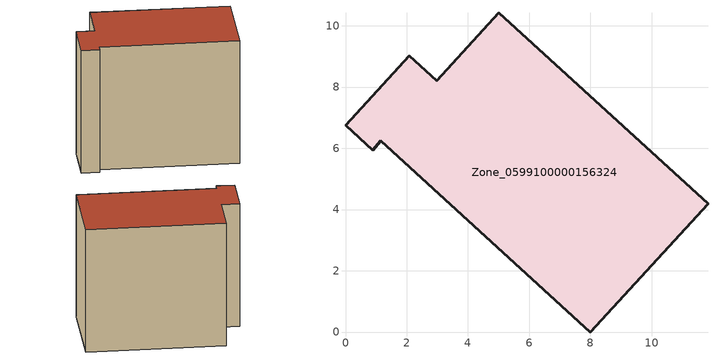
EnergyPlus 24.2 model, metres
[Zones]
Zone_0599100000156324
 floor ground (C_G): 0,6.75 2.09,9.03 2.98,8.21 5.01,10.42 11.84,4.19 7.99,0 1.16,6.24 0.89,5.94 z0
 wall outside (C_F): 5.01,10.42 2.98,8.21 2.09,9.03 0,6.75 0.89,5.94 1.16,6.24 7.99,0 11.84,4.19 5.01,10.42 z0:8.73
 roof outside (C_R): 0,6.75 0.89,5.94 1.16,6.24 7.99,0 11.84,4.19 5.01,10.42 2.98,8.21 2.09,9.03 z8.73
[BUILDING]
Pand.0599100000156324: North Axis=0; Terrain=City; Loads Convergence Tolerance Value=0.04; Temperature Convergence Tolerance Value=0.4; Solar Distribution=FullExterior; Maximum Number of Warmup Days=25; Minimum Number of Warmup Days=1
[Site:Location]
Rotterdam.The.Hague.AP_ZH_NLD Design_Conditions: Latitude=51.96; Longitude=4.45; Time Zone=1; Elevation=-4.5
[SITE:GROUNDTEMPERATURE:BUILDINGSURFACE]
18, 18, 18, 18, 18, 18, 18, 18, 18, 18, 18, 18
[MATERIAL] Thermal Absorptance=0.9; Solar Absorptance=0.7; Visible Absorptance=0.7
Name | Roughness | Thickness | Conductivity | Density | Specific Heat
G.TI.1975-1991 | MediumSmooth | 0.15 | 0.288461 | 540 | 1210
F.TI.1975-1991 | Rough | 0.3 | 0.230769 | 1920 | 840
R.TI.1975-1991 | MediumRough | 0.2 | 0.153846 | 1500 | 1000
[CONSTRUCTION]
C_G: G.TI.1975-1991
C_F: F.TI.1975-1991
C_R: R.TI.1975-1991
[ZONE]
Zone_0599100000156324: Type=1; Multiplier=1; Ceiling Height=Autocalculate; Volume=Autocalculate; Floor Area=autocalculate; Part of Total Floor Area=Yes
[ZONEINFILTRATION:DESIGNFLOWRATE]
Infil_Zone_0599100000156324: Zone or ZoneList or Space or SpaceList=Zone_0599100000156324; Schedule=AlwaysOn; Design Flow Rate Calculation Method=Flow/Area; Flow Rate per Floor Area=0.003; Constant Term Coefficient=1; Temperature Term Coefficient=0; Velocity Term Coefficient=0; Velocity Squared Term Coefficient=0
[HVACTEMPLATE:ZONE:IDEALLOADSAIRSYSTEM]
Zone_0599100000156324: Maximum Heating Supply Air Temperature=50; Minimum Cooling Supply Air Temperature=13; Maximum Heating Supply Air Humidity Ratio=0.0156; Minimum Cooling Supply Air Humidity Ratio=0.0077; Heating Limit=NoLimit; Cooling Limit=NoLimit; Dehumidification Control Type=ConstantSensibleHeatRatio; Cooling Sensible Heat Ratio=0.7; Dehumidification Setpoint=60; Humidification Control Type=None; Humidification Setpoint=30; Outdoor Air Method=None; Outdoor Air Flow Rate per Person=0.00944; Outdoor Air Flow Rate per Zone Floor Area=0; Outdoor Air Flow Rate per Zone=0; Demand Controlled Ventilation Type=None; Outdoor Air Economizer Type=NoEconomizer; Heat Recovery Type=None; Sensible Heat Recovery Effectiveness=0.7; Latent Heat Recovery Effectiveness=0.65
[ZONECONTROL:THERMOSTAT]
ThermostatControl_Zone_0599100000156324: Zone or ZoneList=Zone_0599100000156324; Control Type Schedule=DualSetpointControlType; Control 1=Thermostat_Zone_0599100000156324; Temperature Difference Between Cutout And Setpoint=0
[THERMOSTATSETPOINT:DUALSETPOINT]
Thermostat_Zone_0599100000156324: Heating Setpoint Temperature Schedule=HeatingSetpoint_Zone_0599100000156324; Cooling Setpoint Temperature Schedule=CoolingSetpoint_Zone_0599100000156324
[SCHEDULE:COMPACT]
HeatingSetpoint_Zone_0599100000156324: Through: 12/31, For: AllDays, Until: 24:00, 21
CoolingSetpoint_Zone_0599100000156324: Through: 12/31, For: AllDays, Until: 24:00, 24
DualSetpointControlType: Through: 12/31, For: AllDays, Until: 24:00, 4
AlwaysOn: Through: 12/31, For: AllDays, Until: 24:00, 1
